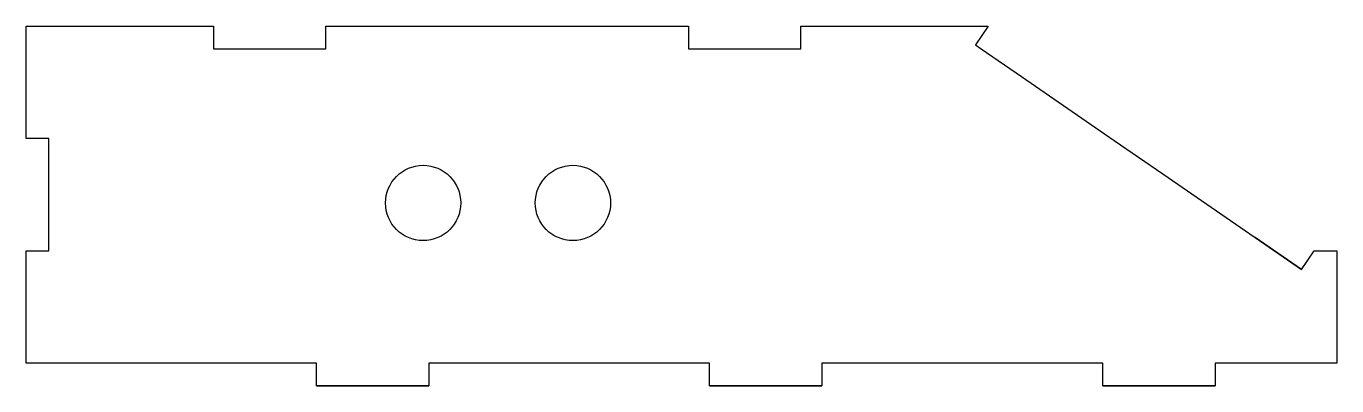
# Model space of a CAD drawing. Header units: millimetres. Extents: x -175 to 175, y 90 to 186.
import ezdxf

# ---------------------------------------------------------------- set-up
doc = ezdxf.new("R2010")
doc.units = ezdxf.units.MM
doc.layers.get('0').update_dxf_attribs({"linetype": 'CONTINUOUS'})

msp = doc.modelspace()

# ---------------------------------------------------------------- linework, layer by layer
for p, q in [((165.6, 121.06), (153.24, 129.57)), ((-97.5, 90), (-67.5, 90)), ((7.5, 90), (37.5, 90)), ((112.5, 90), (142.5, 90))]:
    msp.add_line(p, q)
msp.add_lwpolyline([(-175, 126), (-169, 126), (-169, 156), (-175, 156), (-175, 180), (-175, 186), (-125, 186), (-125, 180), (-95, 180), (-95, 186), (1.89, 186), (1.89, 180), (31.89, 180), (31.89, 186), (81.89, 186), (78.48, 181.06), (80.02, 180), (90.84, 172.55), (115.54, 155.53), (128.54, 146.58), (153.24, 129.57), (165.6, 121.06), (169, 126), (175, 126), (175, 96), (142.5, 96), (142.5, 90), (112.5, 90), (112.5, 96), (37.5, 96), (37.5, 90), (7.5, 90), (7.5, 96), (-67.5, 96), (-67.5, 90), (-97.5, 90), (-97.5, 96), (-175, 96)], close=True)
for centre in [(-69, 138.81), (-29, 138.81)]:
    msp.add_circle(centre, 10.05)

doc.saveas('drawing.dxf')
